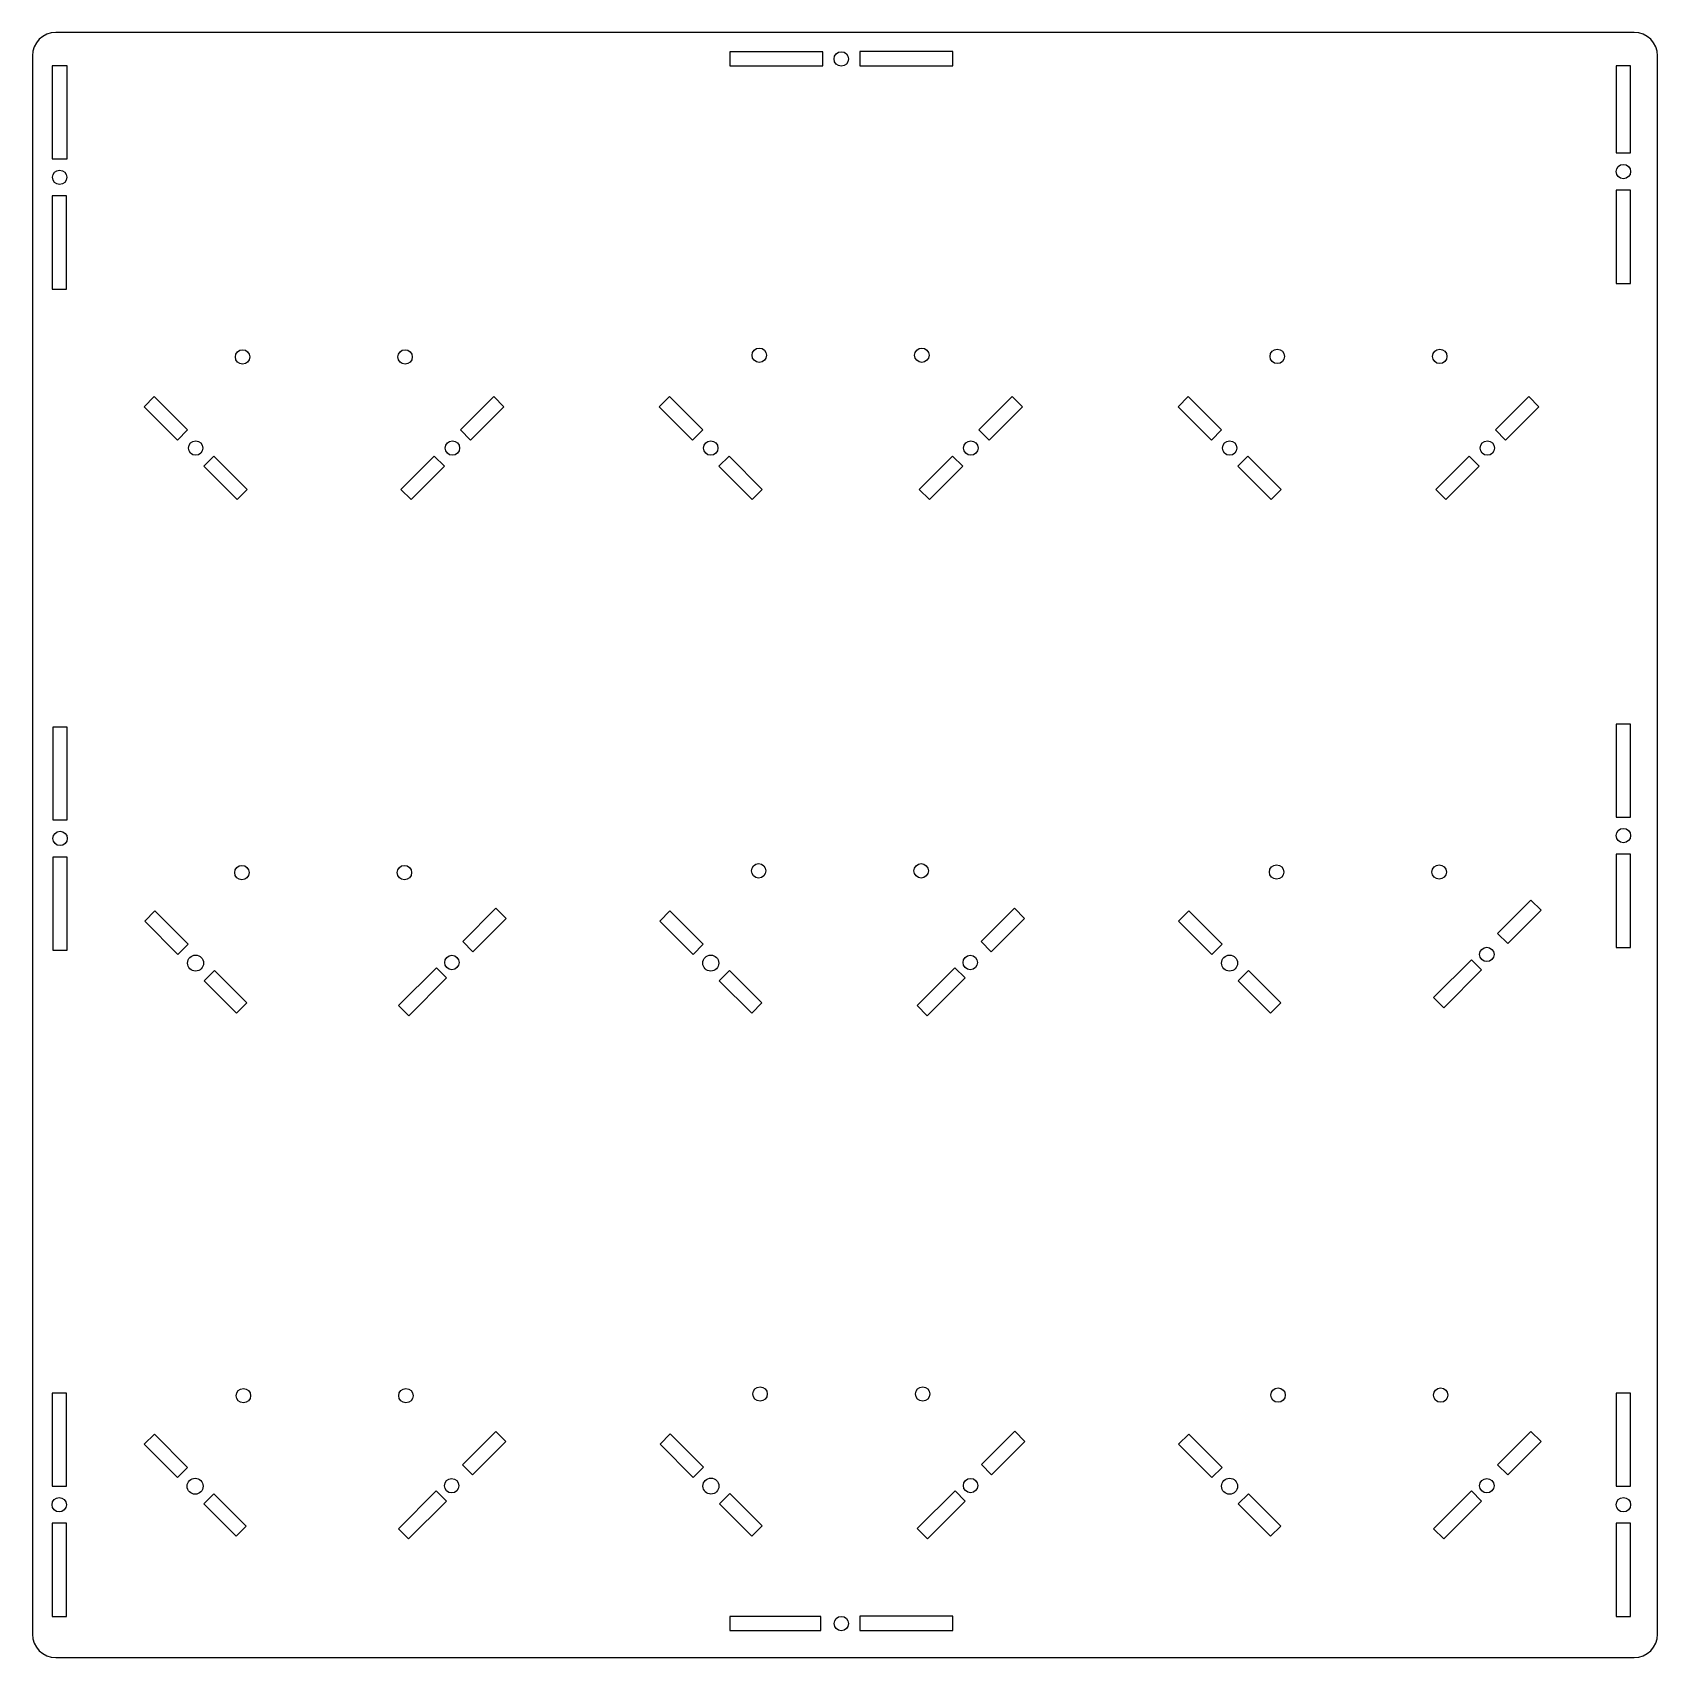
# Model space of a CAD drawing. Header units: millimetres. Extents: x 0 to 350, y 0 to 350.
import ezdxf

# ---------------------------------------------------------------- set-up
doc = ezdxf.new("R2010")
doc.units = ezdxf.units.MM

msp = doc.modelspace()

# ---------------------------------------------------------------- linework, layer by layer
at = {"color": 7, "linetype": 'Continuous', "lineweight": 25}
for p, q in [((345, 350), (5, 350)), ((0, 345), (0, 5)), ((150.2, 345.81), (150.2, 342.81)), ((170.2, 345.81), (150.2, 345.81)), ((170.2, 342.81), (170.2, 345.81)), ((178.2, 345.91), (178.2, 342.81)), ((198.2, 345.91), (178.2, 345.91)), ((198.2, 342.81), (198.2, 345.91)), ((350, 5), (350, 345)), ((4.2, 342.81), (4.2, 322.81)), ((7.5, 342.81), (4.2, 342.81)), ((7.5, 322.81), (7.5, 342.81)), ((150.2, 342.81), (170.2, 342.81)), ((178.2, 342.81), (198.2, 342.81)), ((341.1, 342.81), (341.1, 324.05)), ((344.2, 342.81), (341.1, 342.81)), ((344.2, 324.05), (344.2, 342.81)), ((4.2, 322.81), (7.5, 322.81)), ((341.1, 324.05), (344.2, 324.05)), ((341.1, 316.05), (341.1, 295.96)), ((344.2, 316.05), (341.1, 316.05)), ((344.2, 295.96), (344.2, 316.05)), ((4.2, 314.81), (4.2, 294.72)), ((7.3, 314.81), (4.2, 314.81)), ((7.3, 294.72), (7.3, 314.81)), ((4.2, 294.72), (7.3, 294.72)), ((341.1, 295.96), (344.2, 295.96)), ((26.24, 271.59), (24.05, 269.4)), ((33.42, 264.41), (26.24, 271.59)), ((99.35, 271.59), (92.18, 264.41)), ((101.54, 269.4), (99.35, 271.59)), ((137.19, 271.59), (134.99, 269.4)), ((144.36, 264.41), (137.19, 271.59)), ((211.01, 271.59), (203.83, 264.41)), ((213.2, 269.4), (211.01, 271.59)), ((248.94, 271.59), (246.75, 269.4)), ((256.12, 264.41), (248.94, 271.59)), ((322.26, 271.59), (315.08, 264.41)), ((324.45, 269.4), (322.26, 271.59)), ((24.05, 269.4), (31.23, 262.22)), ((94.37, 262.22), (101.54, 269.4)), ((134.99, 269.4), (142.17, 262.22)), ((206.02, 262.22), (213.2, 269.4)), ((246.75, 269.4), (253.93, 262.22)), ((317.27, 262.22), (324.45, 269.4)), ((31.23, 262.22), (33.42, 264.41)), ((92.18, 264.41), (94.37, 262.22)), ((142.17, 262.22), (144.36, 264.41)), ((203.83, 264.41), (206.02, 262.22)), ((253.93, 262.22), (256.12, 264.41)), ((315.08, 264.41), (317.27, 262.22)), ((39.08, 258.76), (36.88, 256.56)), ((36.88, 256.56), (44.06, 249.39)), ((46.25, 251.58), (39.08, 258.76)), ((86.52, 258.76), (79.35, 251.58)), ((81.54, 249.39), (88.71, 256.56)), ((88.71, 256.56), (86.52, 258.76)), ((150.02, 258.76), (147.83, 256.56)), ((147.83, 256.56), (155, 249.39)), ((157.19, 251.58), (150.02, 258.76)), ((198.17, 258.76), (191, 251.58)), ((193.19, 249.39), (200.37, 256.56)), ((200.37, 256.56), (198.17, 258.76)), ((261.77, 258.76), (259.58, 256.56)), ((259.58, 256.56), (266.76, 249.39)), ((268.95, 251.58), (261.77, 258.76)), ((309.43, 258.76), (302.25, 251.58)), ((304.44, 249.39), (311.62, 256.56)), ((311.62, 256.56), (309.43, 258.76)), ((44.06, 249.39), (46.25, 251.58)), ((79.35, 251.58), (81.54, 249.39)), ((155, 249.39), (157.19, 251.58)), ((191, 251.58), (193.19, 249.39)), ((266.76, 249.39), (268.95, 251.58)), ((302.25, 251.58), (304.44, 249.39)), ((4.4, 200.41), (4.4, 180.41)), ((7.5, 200.41), (4.4, 200.41)), ((7.5, 180.41), (7.5, 200.41)), ((341.1, 201.03), (341.1, 181.03)), ((344.2, 201.03), (341.1, 201.03)), ((344.2, 181.03), (344.2, 201.03)), ((4.4, 180.41), (7.5, 180.41)), ((341.1, 181.03), (344.2, 181.03)), ((4.4, 172.41), (4.4, 152.32)), ((7.5, 172.41), (4.4, 172.41)), ((7.5, 152.32), (7.5, 172.41)), ((341.1, 173.03), (341.1, 152.94)), ((344.2, 173.03), (341.1, 173.03)), ((344.2, 152.94), (344.2, 173.03)), ((99.83, 161.38), (92.66, 154.21)), ((102.03, 159.19), (99.83, 161.38)), ((211.49, 161.38), (204.31, 154.21)), ((213.68, 159.19), (211.49, 161.38)), ((322.74, 163.12), (315.56, 155.95)), ((324.93, 160.93), (322.74, 163.12)), ((26.35, 160.8), (24.16, 158.6)), ((24.16, 158.6), (31.33, 151.43)), ((33.52, 153.62), (26.35, 160.8)), ((94.85, 152.01), (102.03, 159.19)), ((137.29, 160.8), (135.1, 158.6)), ((135.1, 158.6), (142.27, 151.43)), ((144.47, 153.62), (137.29, 160.8)), ((206.5, 152.01), (213.68, 159.19)), ((249.05, 160.8), (246.85, 158.6)), ((246.85, 158.6), (254.03, 151.43)), ((256.22, 153.62), (249.05, 160.8)), ((317.76, 153.75), (324.93, 160.93)), ((92.66, 154.21), (94.85, 152.01)), ((204.31, 154.21), (206.5, 152.01)), ((315.56, 155.95), (317.76, 153.75)), ((4.4, 152.32), (7.5, 152.32)), ((31.33, 151.43), (33.52, 153.62)), ((142.27, 151.43), (144.47, 153.62)), ((254.03, 151.43), (256.22, 153.62)), ((341.1, 152.94), (344.2, 152.94)), ((39.18, 147.96), (36.99, 145.77)), ((46.15, 141), (39.18, 147.96)), ((87, 148.55), (78.86, 140.41)), ((89.19, 146.36), (87, 148.55)), ((150.12, 147.96), (147.93, 145.77)), ((157.09, 141), (150.12, 147.96)), ((198.66, 148.55), (190.52, 140.41)), ((200.85, 146.36), (198.66, 148.55)), ((261.88, 147.96), (259.69, 145.77)), ((268.85, 141), (261.88, 147.96)), ((309.91, 150.29), (301.77, 142.15)), ((303.96, 139.96), (312.1, 148.1)), ((312.1, 148.1), (309.91, 150.29)), ((36.99, 145.77), (43.96, 138.8)), ((81.06, 138.22), (89.19, 146.36)), ((147.93, 145.77), (154.9, 138.8)), ((192.71, 138.22), (200.85, 146.36)), ((259.69, 145.77), (266.65, 138.8)), ((43.96, 138.8), (46.15, 141)), ((78.86, 140.41), (81.06, 138.22)), ((154.9, 138.8), (157.09, 141)), ((190.52, 140.41), (192.71, 138.22)), ((266.65, 138.8), (268.85, 141)), ((301.77, 142.15), (303.96, 139.96)), ((4.2, 56.9), (4.2, 36.9)), ((7.3, 56.9), (4.2, 56.9)), ((7.3, 36.9), (7.3, 56.9)), ((341.1, 56.9), (341.1, 36.9)), ((344.2, 56.9), (341.1, 56.9)), ((344.2, 36.9), (344.2, 56.9)), ((26.25, 48.11), (24.05, 45.92)), ((24.05, 45.92), (31.23, 38.75)), ((33.42, 40.94), (26.25, 48.11)), ((99.78, 48.7), (92.61, 41.52)), ((94.8, 39.33), (101.98, 46.51)), ((101.98, 46.51), (99.78, 48.7)), ((137.35, 48.14), (135.16, 45.95)), ((135.16, 45.95), (142.33, 38.77)), ((144.52, 40.96), (137.35, 48.14)), ((211.55, 48.72), (204.37, 41.55)), ((206.56, 39.36), (213.74, 46.53)), ((213.74, 46.53), (211.55, 48.72)), ((249.05, 48.11), (246.85, 45.92)), ((246.85, 45.92), (254.03, 38.75)), ((256.22, 40.94), (249.05, 48.11)), ((322.74, 48.7), (315.56, 41.52)), ((317.76, 39.33), (324.93, 46.51)), ((324.93, 46.51), (322.74, 48.7)), ((31.23, 38.75), (33.42, 40.94)), ((92.61, 41.52), (94.8, 39.33)), ((142.33, 38.77), (144.52, 40.96)), ((204.37, 41.55), (206.56, 39.36)), ((254.03, 38.75), (256.22, 40.94)), ((315.56, 41.52), (317.76, 39.33)), ((4.2, 36.9), (7.3, 36.9)), ((39.08, 35.28), (36.89, 33.09)), ((46.04, 28.31), (39.08, 35.28)), ((86.95, 35.87), (78.81, 27.73)), ((89.14, 33.67), (86.95, 35.87)), ((150.18, 35.31), (147.99, 33.11)), ((157.15, 28.34), (150.18, 35.31)), ((198.71, 35.89), (190.57, 27.75)), ((200.91, 33.7), (198.71, 35.89)), ((261.88, 35.28), (259.69, 33.09)), ((268.85, 28.31), (261.88, 35.28)), ((309.91, 35.87), (301.77, 27.73)), ((312.1, 33.67), (309.91, 35.87)), ((341.1, 36.9), (344.2, 36.9)), ((36.89, 33.09), (43.85, 26.12)), ((81, 25.54), (89.14, 33.67)), ((147.99, 33.11), (154.96, 26.15)), ((192.77, 25.56), (200.91, 33.7)), ((259.69, 33.09), (266.65, 26.12)), ((303.96, 25.54), (312.1, 33.67)), ((4.2, 28.9), (4.2, 8.81)), ((7.3, 28.9), (4.2, 28.9)), ((7.3, 8.81), (7.3, 28.9)), ((43.85, 26.12), (46.04, 28.31)), ((154.96, 26.15), (157.15, 28.34)), ((266.65, 26.12), (268.85, 28.31)), ((341.1, 28.9), (341.1, 8.81)), ((344.2, 28.9), (341.1, 28.9)), ((344.2, 8.81), (344.2, 28.9)), ((78.81, 27.73), (81, 25.54)), ((190.57, 27.75), (192.77, 25.56)), ((301.77, 27.73), (303.96, 25.54)), ((4.2, 8.81), (7.3, 8.81)), ((150.21, 8.81), (150.21, 5.81)), ((169.78, 8.81), (150.21, 8.81)), ((169.78, 5.81), (169.78, 8.81)), ((178.21, 8.91), (178.21, 5.81)), ((198.21, 8.91), (178.21, 8.91)), ((198.21, 5.81), (198.21, 8.91)), ((341.1, 8.81), (344.2, 8.81)), ((150.21, 5.81), (169.78, 5.81)), ((178.21, 5.81), (198.21, 5.81)), ((5, 0), (345, 0))]:
    msp.add_line(p, q, dxfattribs=at)
for centre, radius in [((174.2, 344.31), 1.55), ((5.85, 318.81), 1.55), ((342.65, 320.05), 1.55), ((45.24, 280.12), 1.55), ((80.25, 280.12), 1.55), ((156.53, 280.49), 1.55), ((191.55, 280.49), 1.55), ((268.1, 280.24), 1.55), ((303.11, 280.24), 1.55), ((35.15, 260.49), 1.55), ((90.45, 260.49), 1.55), ((146.09, 260.49), 1.55), ((202.1, 260.49), 1.55), ((257.85, 260.49), 1.55), ((313.35, 260.49), 1.55), ((342.65, 177.03), 1.55), ((5.95, 176.41), 1.55), ((45.1, 169.06), 1.55), ((80.11, 169.06), 1.55), ((156.4, 169.43), 1.55), ((191.41, 169.43), 1.55), ((267.96, 169.18), 1.55), ((302.97, 169.18), 1.55), ((35.13, 149.57), 1.72), ((90.33, 149.69), 1.55), ((146.08, 149.57), 1.72), ((201.98, 149.69), 1.55), ((257.83, 149.57), 1.72), ((313.24, 151.43), 1.55), ((45.42, 56.39), 1.55), ((80.43, 56.39), 1.55), ((156.71, 56.76), 1.55), ((191.73, 56.76), 1.55), ((268.28, 56.51), 1.55), ((303.29, 56.51), 1.55), ((35.03, 36.89), 1.72), ((90.28, 37), 1.55), ((146.13, 36.92), 1.72), ((202.04, 37.03), 1.55), ((257.83, 36.89), 1.72), ((313.24, 37), 1.55), ((5.75, 32.9), 1.55), ((342.65, 32.9), 1.55), ((174.21, 7.31), 1.55)]:
    msp.add_circle(centre, radius, dxfattribs=at)
for centre, start, end in [((5, 345), 90, 180), ((345, 345), 0, 90), ((5, 5), 180, 270), ((345, 5), 270, 0)]:
    msp.add_arc(centre, 5, start, end, dxfattribs=at)

doc.saveas('drawing.dxf')
